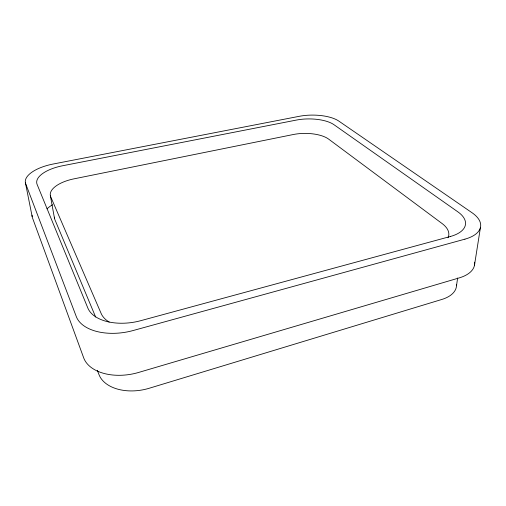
<?xml version="1.0" encoding="UTF-8"?>
<svg xmlns="http://www.w3.org/2000/svg" width="506" height="506" viewBox="0 0 506 506"><rect width="100%" height="100%" fill="white"/><g stroke="black" fill="none" stroke-linecap="round" stroke-linejoin="round"><path stroke-width="0.76" d="M456.507 285.732L457.633 277.977M474.413 265.65L480.447 227.472M95.64 317.022L54.888 219.642A29.588 13.776 -8.3 0 1 54.376 217.15M97.348 370.322L98.993 374.617A39.93 25.8 -10 0 0 149.074 388.298L441.846 299.451A35.502 19.279 7.5 0 0 456.507 284.391M25.351 182.451L32.169 216.638M50.379 195.733L54.509 218.434M47.007 208.864A31.461 14.522 -8.5 0 1 52.523 204.785M32.099 215.202A33.326 15.25 -8.8 0 0 32.523 217.985L83.68 357.843A44.028 27.438 -10.1 0 0 138.574 372.46L459.227 277.895A38.734 19.943 7.3 0 0 474.628 262.184M109.188 322.056A38.627 22.428 -8.1 0 1 101.187 313.568L50.752 196.897A30.126 13.251 -7.8 0 1 74.154 178.808L293.297 134.52A26.717 10.942 0.2 0 1 328.66 139.131L442.111 223.551A34.427 16.913 5.7 0 1 448.031 237.776M464.919 239.155L133.078 330.544A45.61 26.318 -9.1 0 1 76.317 316.642L25.686 183.722A34.231 14.358 -8.2 0 1 53.269 164.001L299.293 116.304A29.854 11.606 0.3 0 1 338.83 121.092L472.066 212.76A39.942 18.931 6.4 0 1 464.919 239.155M450.34 236.492L140.731 320.684A42.283 24.143 -8.5 0 1 87.848 308.059L37.121 184.462A32.314 13.668 -7.9 0 1 62.744 165.728L296.371 120.074A28.406 11.157 0.2 0 1 333.979 124.704L457.841 211.831A37.336 17.761 5.9 0 1 450.34 236.492"/></g></svg>
